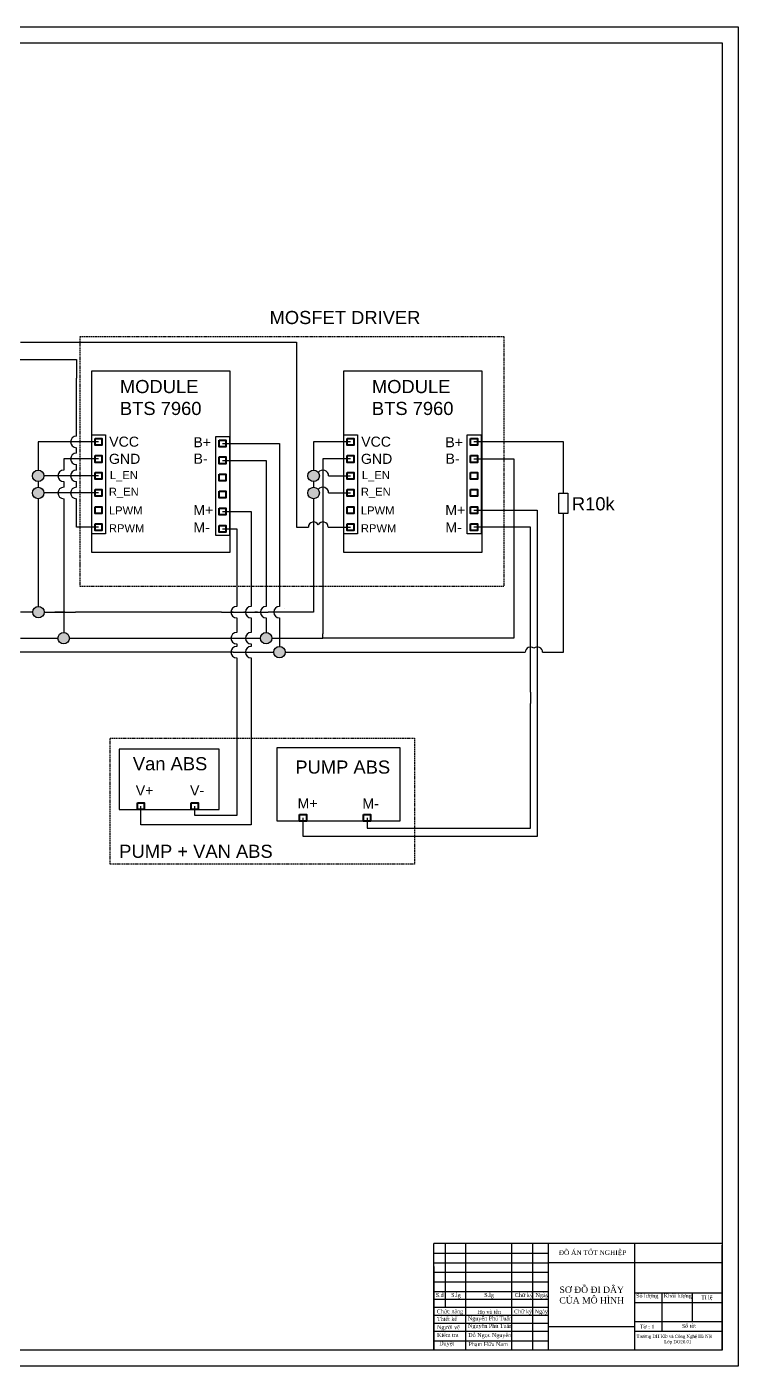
# Model space of a CAD drawing. Header units: millimetres. Extents: x 2941 to 39711, y -9887 to 8247.
# Drawn here: x 22018 to 25788, y -9527 to -2427 of the extents above; entities that cross this region are included whole.
import ezdxf

# ---------------------------------------------------------------- set-up
doc = ezdxf.new("R2010")
doc.units = ezdxf.units.MM
doc.linetypes.add('HIDDEN', pattern=[9.525, 6.35, -3.175])
doc.layers.add('AM_0', color=7, linetype='Continuous', lineweight=50)
doc.layers.add('PDF3_Geometry', color=7, linetype='Continuous')
doc.layers.add('PDF3_Text', color=7, linetype='Continuous')
doc.styles.add('PDF Arial', font='arial.ttf')
doc.styles.get("Standard").update_dxf_attribs({"font": 'arial.ttf'})

msp = doc.modelspace()

# ---------------------------------------------------------------- hatches: boundary and pattern name
h = msp.add_hatch(color=256)
h.dxf.hatch_style = 1
h.paths.add_polyline_path([(17572.3, -4278.9, 1), (17511.6, -4278.9, 1)])
h.paths.add_polyline_path([(18436.6, -4278.9, 1), (18497.4, -4278.9, 1)])
h.paths.add_polyline_path([(17452.5, -3701.1), (17645.3, -3701.1), (17645.3, -3590.9), (17452.5, -3590.9)], flags=9)
h.paths.add_polyline_path([(16882.1, -3704.4), (17074.9, -3704.4), (17074.9, -3594.2), (16882.1, -3594.2)], flags=9)
h.paths.add_polyline_path([(17230.9, -3723.7), (17441.5, -3723.7), (17441.5, -3580.2), (17230.9, -3580.2)], flags=9)
h.paths.add_polyline_path([(16594.3, -3725.9), (16858.9, -3725.9), (16858.9, -3582.4), (16594.3, -3582.4)], flags=9)
h.paths.add_polyline_path([(16623.3, -3502.9), (17571.6, -3502.9), (17571.6, -3359.4), (16623.3, -3359.4)], flags=9)
h.paths.add_polyline_path([(19160.2, -4068.9), (19311.5, -4068.9), (19311.5, -3958.6), (19160.2, -3958.6)], flags=9)
h.paths.add_polyline_path([(24447, -5961.9), (24690, -5961.9), (24690, -5851.7), (24447, -5851.7)], flags=9)
h.paths.add_polyline_path([(24768.1, -5964.5), (25077.4, -5964.5), (25077.4, -5854.3), (24768.1, -5854.3)], flags=9)
h.paths.add_polyline_path([(24593.3, -6028.3), (24822.1, -6028.3), (24822.1, -5940.9), (24593.3, -5940.9)], flags=9)
h.paths.add_polyline_path([(23116.9, -6045.5), (23345.7, -6045.5), (23345.7, -5958.1), (23116.9, -5958.1)], flags=9)
h.paths.add_polyline_path([(22891.5, -5951.1), (23134.5, -5951.1), (23134.5, -5840.9), (22891.5, -5840.9)], flags=9)
h.paths.add_polyline_path([(23336.8, -5971.9), (23646.1, -5971.9), (23646.1, -5861.7), (23336.8, -5861.7)], flags=9)
h.paths.add_polyline_path([(18489.9, -6504.2), (18995, -6504.2), (18995, -6360.7), (18489.9, -6360.7)], flags=9)
h.paths.add_polyline_path([(18346.6, -3715.4), (18539.4, -3715.4), (18539.4, -3605.2), (18346.6, -3605.2)], flags=9)
h.paths.add_polyline_path([(18525.7, -3718.6), (18710.2, -3718.6), (18710.2, -3608.4), (18525.7, -3608.4)], flags=9)
h.paths.add_polyline_path([(18076.1, -3721.2), (18256.6, -3721.2), (18256.6, -3610.9), (18076.1, -3610.9)], flags=9)
h.paths.add_polyline_path([(17830.9, -3719.2), (18003, -3719.2), (18003, -3609), (17830.9, -3609)], flags=9)
h.paths.add_polyline_path([(17927.2, -3553), (18589, -3553), (18589, -3409.6), (17927.2, -3409.6)], flags=9)
h.paths.add_polyline_path([(24881.3, -5028.6), (25143.1, -5028.6), (25143.1, -4885.2), (24881.3, -4885.2)], flags=9)
h.paths.add_polyline_path([(23289.4, -5259.2), (23518.3, -5259.2), (23518.3, -5171.8), (23289.4, -5171.8)], flags=9)
h.paths.add_polyline_path([(18510.8, -6343.6), (18721.3, -6343.6), (18721.3, -6200.2), (18510.8, -6200.2)], flags=9)
h.paths.add_polyline_path([(19061.9, -6326.7), (19254.8, -6326.7), (19254.8, -6216.5), (19061.9, -6216.5)], flags=9)
h.paths.add_polyline_path([(18744.4, -6342.8), (19009, -6342.8), (19009, -6199.4), (18744.4, -6199.4)], flags=9)
h.paths.add_polyline_path([(21008.1, -4259.8), (21221.3, -4259.8), (21221.3, -4116.3), (21008.1, -4116.3)], flags=9)
h.paths.add_polyline_path([(22482.9, -6871.3), (23331, -6871.3), (23331, -6727.9), (22482.9, -6727.9)], flags=9)
h.paths.add_polyline_path([(23772.8, -4001.8), (24607.2, -4001.8), (24607.2, -3858.4), (23772.8, -3858.4)], flags=9)
h.paths.add_polyline_path([(23777.4, -6600.1), (23891.3, -6600.1), (23891.3, -6489.9), (23777.4, -6489.9)], flags=9)
h.paths.add_polyline_path([(23433.8, -6599.3), (23566.4, -6599.3), (23566.4, -6489.1), (23433.8, -6489.1)], flags=9)
h.paths.add_polyline_path([(22867.1, -6536.6), (22968.6, -6536.6), (22968.6, -6426.4), (22867.1, -6426.4)], flags=9)
h.paths.add_polyline_path([(22570.5, -6535.1), (22690.7, -6535.1), (22690.7, -6424.9), (22570.5, -6424.9)], flags=9)
h.paths.add_polyline_path([(23773.4, -5034.9), (23972.4, -5034.9), (23972.4, -4947.5), (23773.4, -4947.5)], flags=9)
h.paths.add_polyline_path([(23773.2, -5129.5), (23982, -5129.5), (23982, -5042), (23773.2, -5042)], flags=9)
h.paths.add_polyline_path([(23778.6, -4847.6), (23948.1, -4847.6), (23948.1, -4760.2), (23778.6, -4760.2)], flags=9)
h.paths.add_polyline_path([(23773, -4935.7), (23952.3, -4935.7), (23952.3, -4848.3), (23773, -4848.3)], flags=9)
h.paths.add_polyline_path([(23771.1, -4772.8), (23963.9, -4772.8), (23963.9, -4662.5), (23771.1, -4662.5)], flags=9)
h.paths.add_polyline_path([(23776.3, -4681.9), (23960.8, -4681.9), (23960.8, -4571.6), (23776.3, -4571.6)], flags=9)
h.paths.add_polyline_path([(24217.1, -5136.4), (24331, -5136.4), (24331, -5026.2), (24217.1, -5026.2)], flags=9)
h.paths.add_polyline_path([(24216.8, -5044.5), (24349.4, -5044.5), (24349.4, -4934.2), (24216.8, -4934.2)], flags=9)
h.paths.add_polyline_path([(24218, -4772.1), (24319.5, -4772.1), (24319.5, -4661.9), (24218, -4661.9)], flags=9)
h.paths.add_polyline_path([(24217, -4684.9), (24337.2, -4684.9), (24337.2, -4574.7), (24217, -4574.7)], flags=9)
h.paths.add_polyline_path([(22846.7, -4697.1), (22948.2, -4697.1), (22948.2, -4586.8), (22846.7, -4586.8)], flags=9)
h.paths.add_polyline_path([(22844.8, -4612.8), (22965, -4612.8), (22965, -4502.5), (22844.8, -4502.5)], flags=9)
h.paths.add_polyline_path([(22818.5, -4791.9), (22969.9, -4791.9), (22969.9, -4681.6), (22818.5, -4681.6)], flags=9)
h.paths.add_polyline_path([(22775.2, -4891.6), (22968, -4891.6), (22968, -4781.4), (22775.2, -4781.4)], flags=9)
h.paths.add_polyline_path([(22498.5, -4625.4), (22654, -4625.4), (22654, -4515.2), (22498.5, -4515.2)], flags=9)
h.paths.add_polyline_path([(22492.6, -4807.7), (22685.4, -4807.7), (22685.4, -4697.5), (22492.6, -4697.5)], flags=9)
h.paths.add_polyline_path([(22501.5, -4716.9), (22686, -4716.9), (22686, -4606.7), (22501.5, -4606.7)], flags=9)
h.paths.add_polyline_path([(20853.9, -3906), (21121.2, -3906), (21121.2, -3762.5), (20853.9, -3762.5)], flags=9)
h.paths.add_polyline_path([(17158, -4855.5), (17278.2, -4855.5), (17278.2, -4745.2), (17158, -4745.2)], flags=9)
h.paths.add_polyline_path([(16808.1, -4861.2), (16909.6, -4861.2), (16909.6, -4750.9), (16808.1, -4750.9)], flags=9)
h.paths.add_polyline_path([(16653.4, -4711.6), (17467.9, -4711.6), (17467.9, -4568.2), (16653.4, -4568.2)], flags=9)
h.paths.add_polyline_path([(17940.4, -5574.1), (18166.4, -5574.1), (18166.4, -5463.9), (17940.4, -5463.9)], flags=9)
h.paths.add_polyline_path([(17942.5, -5485.4), (18168.5, -5485.4), (18168.5, -5375.1), (17942.5, -5375.1)], flags=9)
h.paths.add_polyline_path([(17964.8, -5211.7), (18157.6, -5211.7), (18157.6, -5101.5), (17964.8, -5101.5)], flags=9)
h.paths.add_polyline_path([(17962.7, -5121.8), (18147.2, -5121.8), (18147.2, -5011.6), (17962.7, -5011.6)], flags=9)
h.paths.add_polyline_path([(17662.5, -5229.7), (17788.9, -5229.7), (17788.9, -5119.4), (17662.5, -5119.4)], flags=9)
h.paths.add_polyline_path([(17663.5, -5136.4), (17808.6, -5136.4), (17808.6, -5026.1), (17663.5, -5026.1)], flags=9)
h.paths.add_polyline_path([(20137, -5170.5), (20394.3, -5170.5), (20394.3, -5060.3), (20137, -5060.3)], flags=9)
h.paths.add_polyline_path([(20144.7, -5080.7), (20393.7, -5080.7), (20393.7, -4970.4), (20144.7, -4970.4)], flags=9)
h.paths.add_polyline_path([(20306.8, -4989.9), (20375.2, -4989.9), (20375.2, -4879.7), (20306.8, -4879.7)], flags=9)
h.paths.add_polyline_path([(20266.7, -4898.3), (20378.7, -4898.3), (20378.7, -4788), (20266.7, -4788)], flags=9)
h.paths.add_polyline_path([(20308.1, -4819.1), (20376.4, -4819.1), (20376.4, -4708.9), (20308.1, -4708.9)], flags=9)
h.paths.add_polyline_path([(20266.7, -4718.6), (20378.7, -4718.6), (20378.7, -4608.3), (20266.7, -4608.3)], flags=9)
h.paths.add_polyline_path([(20266.7, -4627.8), (20378.7, -4627.8), (20378.7, -4517.6), (20266.7, -4517.6)], flags=9)
h.paths.add_polyline_path([(19342.9, -3770.8), (19986.1, -3770.8), (19986.1, -3647.4), (19342.9, -3647.4)], flags=9)
h.paths.add_polyline_path([(19164.2, -5170.5), (19282.5, -5170.5), (19282.5, -5060.3), (19164.2, -5060.3)], flags=9)
h.paths.add_polyline_path([(19164.2, -5080.7), (19282.5, -5080.7), (19282.5, -4970.5), (19164.2, -4970.5)], flags=9)
h.paths.add_polyline_path([(19164.2, -4989), (19282.5, -4989), (19282.5, -4878.8), (19164.2, -4878.8)], flags=9)
h.paths.add_polyline_path([(19164.2, -4899.2), (19282.5, -4899.2), (19282.5, -4789), (19164.2, -4789)], flags=9)
h.paths.add_polyline_path([(19164.2, -4808.5), (19282.5, -4808.5), (19282.5, -4698.2), (19164.2, -4698.2)], flags=9)
h.paths.add_polyline_path([(19164.2, -4718.6), (19282.5, -4718.6), (19282.5, -4608.3), (19164.2, -4608.3)], flags=9)
h.paths.add_polyline_path([(20305.5, -4546.9), (20373.8, -4546.9), (20373.8, -4436.7), (20305.5, -4436.7)], flags=9)
h.paths.add_polyline_path([(20306, -4346.7), (20374.3, -4346.7), (20374.3, -4236.5), (20306, -4236.5)], flags=9)
h.paths.add_polyline_path([(20266.7, -4266.6), (20378.7, -4266.6), (20378.7, -4156.4), (20266.7, -4156.4)], flags=9)
h.paths.add_polyline_path([(20231.1, -4175.9), (20384.6, -4175.9), (20384.6, -4065.6), (20231.1, -4065.6)], flags=9)
h.paths.add_polyline_path([(20234.7, -4086.1), (20388.2, -4086.1), (20388.2, -3975.8), (20234.7, -3975.8)], flags=9)
h.paths.add_polyline_path([(20263.5, -3995.3), (20373.4, -3995.3), (20373.4, -3885.1), (20263.5, -3885.1)], flags=9)
h.paths.add_polyline_path([(20263.5, -3903.6), (20373.4, -3903.6), (20373.4, -3793.4), (20263.5, -3793.4)], flags=9)
h.paths.add_polyline_path([(19165.7, -4342.5), (19294.3, -4342.5), (19294.3, -4269), (19165.7, -4269)], flags=9)
h.paths.add_polyline_path([(19160.1, -4175.9), (19278.2, -4175.9), (19278.2, -4065.6), (19160.1, -4065.6)], flags=9)
h.paths.add_polyline_path([(19160.1, -3982.3), (19383.4, -3982.3), (19383.4, -3893.1), (19160.1, -3893.1)], flags=9)
h.paths.add_polyline_path([(20162.4, -3724.8), (20388.6, -3724.8), (20388.6, -3614.6), (20162.4, -3614.6)], flags=9)
h.paths.add_polyline_path([(19005.1, -3199.2), (19335.6, -3199.2), (19335.6, -3018.1), (19005.1, -3018.1)], flags=9)
h.paths.add_polyline_path([(19604.2, -4627.6), (19604.2, -4332.2), (19541.2, -4332.2), (19541.2, -4627.6)], flags=9)
h.paths.add_polyline_path([(19549.7, -4720.2), (19549.7, -4523), (19471, -4523), (19471, -4720.2)], flags=9)
h.paths.add_polyline_path([(19274, -4582), (19274, -4933.2), (19363.2, -4933.2), (19363.2, -4582)], flags=9)
h.paths.add_polyline_path([(19291.7, -4219.8), (19291.7, -4470), (19381, -4470), (19381, -4219.8)], flags=9)
h.paths.add_polyline_path([(19828.1, -3849.6), (19828.1, -4185.7), (19927.8, -4185.7), (19927.8, -3849.6)], flags=9)
h.paths.add_polyline_path([(19902.1, -4165.7), (19902.1, -4858.5), (20098.9, -4858.5), (20098.9, -4165.7)], flags=9)
h.paths.add_polyline_path([(20124, -4415.5), (20124, -4912.8), (20213.2, -4912.8), (20213.2, -4415.5)], flags=9)
h.paths.add_polyline_path([(23416, -6424.8), (23953.3, -6424.8), (23953.3, -6281.4), (23416, -6281.4)], flags=9)
h.paths.add_polyline_path([(23822, -4525.1), (24289.4, -4525.1), (24289.4, -4264.5), (23822, -4264.5)], flags=9)
h.paths.add_polyline_path([(22517.8, -4530), (22968.6, -4530), (22968.6, -4270.2), (22517.8, -4270.2)], flags=9)
h.paths.add_polyline_path([(22562, -6407), (22991.4, -6407), (22991.4, -6263.6), (22562, -6263.6)], flags=9)
h.paths.add_polyline_path([(21403, -3911.9), (21848.6, -3911.9), (21848.6, -3768.5), (21403, -3768.5)], flags=9)
h.paths.add_polyline_path([(17659.3, -5011.7), (18148.1, -5011.7), (18148.1, -4868.3), (17659.3, -4868.3)], flags=9)
h = msp.add_hatch(color=256)
h.dxf.hatch_style = 1
h.paths.add_polyline_path([(22049.2, -5529.6, 1), (22109.9, -5529.6, 1)])
h.paths.add_polyline_path([(22048.1, -4898, 1), (22108.9, -4898, 1)])
h.paths.add_polyline_path([(22108.9, -4807.2, 1), (22048.1, -4807.2, 1)])
h.paths.add_polyline_path([(22243.9, -5668.1, 1), (22183.1, -5668.1, 1)])
h = msp.add_hatch(color=256)
h.dxf.hatch_style = 1
h.paths.add_polyline_path([(23568.1, -4807.2, 1), (23507.4, -4807.2, 1)])
h.paths.add_polyline_path([(23507.4, -4898, 1), (23568.1, -4898, 1)])
h = msp.add_hatch(color=256)
h.dxf.hatch_style = 1
h.paths.add_polyline_path([(23316.3, -5668.1, 1), (23255.6, -5668.1, 1)])
h.paths.add_polyline_path([(23326.4, -5742.1, 1), (23387.1, -5742.1, 1)])

# ---------------------------------------------------------------- linework, layer by layer
at = {"color": 3}
for p, q in [((21985.2, -4099.2), (23446.8, -4099.2)), ((23446.8, -4099.2), (23446.8, -5079.4)), ((23446.8, -5079.4), (23509.9, -5079.4)), ((23614.8, -5079.4), (23732.8, -5079.4))]:
    msp.add_line(p, q, dxfattribs=at)
at = {"color": 5}
for p, q in [((20412.3, -4189.9), (22280.6, -4189.9)), ((22280.6, -4597.1), (22280.6, -4288.7)), ((22280.6, -4687), (22280.6, -4657.9)), ((22280.6, -4776.8), (22280.6, -4747.7)), ((22280.6, -4867.6), (22280.6, -4837.6)), ((22280.6, -5079.4), (22280.6, -4928.3)), ((22397.6, -5079.4), (22280.6, -5079.4))]:
    msp.add_line(p, q, dxfattribs=at)
for p, q in [((22280.6, -4189.9), (22280.6, -4288.7)), ((22397.6, -4717.4), (22213.5, -4717.4)), ((22213.5, -4717.4), (22213.5, -4776.8)), ((23055, -4725.5), (23286, -4725.5)), ((23286, -4725.5), (23286, -5499.2)), ((22213.5, -4837.6), (22213.5, -4867.6)), ((22213.5, -4928.3), (22213.5, -5637.8)), ((23055, -4996.8), (23207.2, -4996.8)), ((23207.2, -4996.8), (23207.2, -5499.2)), ((24387.6, -4988.7), (24723.2, -4988.7)), ((24723.2, -4988.7), (24723.2, -5953.3)), ((23055, -5087.6), (23130.3, -5087.6)), ((23130.3, -5087.6), (23130.3, -5499.2)), ((24687.2, -5079.4), (24387.6, -5079.4)), ((24687.2, -5953.3), (24687.2, -5079.4)), ((23130.3, -5560), (23130.3, -5637.8)), ((23207.2, -5560), (23207.2, -5637.8)), ((23286, -5560), (23286, -5637.8)), ((22243.9, -5668.1), (22275.6, -5668.1)), ((23048.8, -5668.1), (23104.5, -5668.1)), ((23112.1, -5668.1), (23255.6, -5668.1)), ((23328.9, -5668.1), (23389.7, -5668.1)), ((23130.3, -5698.5), (23130.3, -5711.7)), ((23167.8, -5742.1), (23170.8, -5742.1)), ((23207.2, -5698.5), (23207.2, -5711.7)), ((23130.3, -5772.4), (23130.3, -6607.2)), ((23207.2, -5772.4), (23207.2, -6656.5)), ((24687.2, -5953.3), (24687.2, -6014.6)), ((24723.2, -5953.3), (24723.2, -6014.6)), ((24687.2, -6674.8), (24687.2, -6014.6)), ((24723.2, -6014.6), (24723.2, -6718.6)), ((22622.7, -6598.2), (22622.7, -6558.8)), ((22622.7, -6656.5), (22622.7, -6598.2)), ((22907.6, -6607.2), (22907.6, -6558.8)), ((23207.2, -6656.5), (22622.7, -6656.5)), ((23130.3, -6607.2), (22907.6, -6607.2)), ((23130.3, -6607.2), (23130.3, -6607.2)), ((23481.6, -6718.6), (23481.6, -6619.3)), ((23820.8, -6619.3), (23820.8, -6674.8)), ((24723.2, -6718.6), (23481.6, -6718.6)), ((23820.8, -6674.8), (24687.2, -6674.8))]:
    msp.add_line(p, q)
at = {"color": 1}
for p, q in [((22397.6, -4627.5), (22078.5, -4627.5)), ((22078.5, -4627.5), (22078.5, -4776.8)), ((23055, -4635.6), (23356.8, -4635.6)), ((23356.8, -4635.6), (23356.8, -5499.2)), ((23732.8, -4627.5), (23537.8, -4627.5)), ((23537.8, -4627.5), (23537.8, -4776.8)), ((24862, -4627.5), (24387.6, -4627.5)), ((24862, -4899), (24862, -4627.5)), ((22397.6, -4807.2), (22108.9, -4807.2)), ((23617.4, -4807.2), (23732.8, -4807.2)), ((22078.5, -4837.6), (22078.5, -4867.6)), ((22397.6, -4898), (22108.9, -4898)), ((23537.8, -4837.6), (23537.8, -4867.6)), ((23617.4, -4898), (23732.8, -4898)), ((22078.5, -4928.3), (22078.5, -5499.3)), ((23537.8, -4928.3), (23537.8, -5442.8)), ((24862, -5742.1), (24862, -5006.5)), ((23537.8, -5442.8), (23537.8, -5529.6)), ((22049.2, -5529.6), (21985.2, -5529.6)), ((22110.2, -5529.6), (22109.9, -5529.6)), ((22110.2, -5529.6), (22275.6, -5529.6)), ((22219.9, -5529.6), (22165.9, -5529.6)), ((23048.8, -5529.6), (22275.6, -5529.6)), ((23048.8, -5529.6), (23296.5, -5529.6)), ((23112.1, -5529.6), (23104.5, -5529.6)), ((23170.8, -5529.6), (23167.8, -5529.6)), ((23240.8, -5529.6), (23226.5, -5529.6)), ((23537.8, -5529.6), (23296.5, -5529.6)), ((23356.8, -5560), (23356.8, -5711.7)), ((23112.1, -5742.1), (21503.9, -5742.1)), ((23112.1, -5742.1), (23167.8, -5742.1)), ((23167.8, -5742.1), (23296.5, -5742.1)), ((23226.5, -5742.1), (23240.8, -5742.1)), ((23296.5, -5742.1), (23326.4, -5742.1)), ((23387.1, -5742.1), (23436.3, -5742.1)), ((23436.3, -5742.1), (24659.3, -5742.1)), ((24751, -5742.1), (24862, -5742.1))]:
    msp.add_line(p, q, dxfattribs=at)
at = {"color": 0}
for p, q in [((23732.8, -4717.4), (23587, -4717.4)), ((23587, -4717.4), (23587, -5643.9)), ((24387.6, -4717.4), (24597.9, -4717.4)), ((24597.9, -4717.4), (24597.9, -5668.1)), ((21985.2, -5668.1), (22183.1, -5668.1)), ((22275.6, -5668.1), (23048.8, -5668.1)), ((23104.5, -5668.1), (23112.1, -5668.1)), ((23316.3, -5668.1), (23328.9, -5668.1)), ((23389.7, -5668.1), (23587, -5668.1)), ((23587, -5668.1), (23587, -5643.9)), ((24597.9, -5668.1), (23587, -5668.1))]:
    msp.add_line(p, q, dxfattribs=at)
at = {"linetype": 'HIDDEN'}
for points in [[(22300.5, -4069.3), (24545, -4069.3), (24545, -5394.3), (22300.5, -5394.3)], [(22460.3, -6197.4), (24073.1, -6197.4), (24073.1, -6865.9), (22460.3, -6865.9)]]:
    msp.add_lwpolyline(points, close=True, dxfattribs=at)
for points in [[(22362, -4250.6), (23094.7, -4250.6), (23094.7, -5213.4), (22362, -5213.4)], [(23697.2, -4250.6), (24430, -4250.6), (24430, -5213.4), (23697.2, -5213.4)], [(24837.2, -4899), (24885.6, -4899), (24885.6, -5006.5), (24837.2, -5006.5)], [(23036.6, -6256.8), (22506.6, -6256.8), (22506.6, -6576.6), (23036.6, -6576.6)], [(23344.5, -6248), (23993.9, -6248), (23993.9, -6637.1), (23344.5, -6637.1)]]:
    msp.add_lwpolyline(points, close=True)
for centre in [(22078.5, -4807.2), (23537.8, -4807.2), (22078.5, -4898), (23537.8, -4898), (22079.5, -5529.6), (22213.5, -5668.1), (22213.5, -5668.1), (22213.5, -5668.1), (22213.5, -5668.1), (23286, -5668.1), (23356.8, -5742.1)]:
    msp.add_circle(centre, 30.4)
at = {"color": 5}
for centre in [(22280.6, -4627.5), (22280.6, -4717.4), (22280.6, -4807.2), (22280.6, -4898)]:
    msp.add_arc(centre, 30.4, 90, 270, dxfattribs=at)
for centre, start, end in [((22213.5, -4807.2), 90, 270), ((22213.5, -4898), 90, 270), ((22270.4, -5270.3), 352.38231, 7.61769), ((23130.3, -5529.6), 90, 270), ((23207.2, -5529.6), 90, 270), ((23286, -5529.6), 90, 270), ((23406, -5529.6), 140.1886840973158, 140.1886843106439), ((23130.3, -5668.1), 90, 270), ((23207.2, -5668.1), 90, 270), ((23406, -5668.1), 219.81132, 219.81132), ((23130.3, -5742.1), 90, 270), ((23207.2, -5742.1), 90, 270)]:
    msp.add_arc(centre, 30.4, start, end)
at = {"color": 1}
for centre, radius, start, end in [((23587, -4807.2), 30.4, 0, 144.13799), ((23587, -4898), 30.4, 0, 144.13799), ((23356.8, -5529.6), 30.4, 90, 270), ((24687.2, -5742.1), 27.8, 49.77137, 180), ((24723.2, -5742.1), 27.8, 0, 130.22863)]:
    msp.add_arc(centre, radius, start, end, dxfattribs=at)
at = {"color": 3}
for centre, start, end in [((23537.8, -5079.4), 27.87451, 180), ((23587, -5079.4), 0, 152.12549)]:
    msp.add_arc(centre, 27.8, start, end, dxfattribs=at)
at = {"layer": 'AM_0', "linetype": 'ByBlock', "lineweight": -2, "ltscale": 0.01}
for p, q in [((24175.3, -9442.3), (24175.3, -8876.6)), ((25239, -8876.6), (24175.3, -8876.6)), ((25239, -8876.6), (24175.3, -8876.6)), ((24175.3, -8927.3), (24783.1, -8927.3)), ((24234.4, -8876.6), (24234.4, -9214.3)), ((24344.1, -9442.3), (24344.1, -8876.6)), ((24588.9, -9442.3), (24588.9, -8876.6)), ((24698.7, -9442.3), (24698.7, -8876.6)), ((24783.1, -9442.3), (24783.1, -8876.6)), ((25703.3, -8876.6), (25239, -8876.6)), ((25239, -8876.6), (25239, -8986.4)), ((25703.3, -8876.6), (25239, -8876.6)), ((25703.3, -8952.6), (25703.3, -8885.1)), ((24175.3, -8978), (24783.1, -8978)), ((24175.3, -8998.6), (24175.3, -9442.3)), ((25703.3, -8978), (24783.1, -8978)), ((25239, -8952.6), (25239, -9104.6)), ((25703.3, -9104.6), (25703.3, -8952.6)), ((24175.3, -9028.6), (24783.1, -9028.6)), ((24175.3, -9079.3), (24783.1, -9079.3)), ((24175.3, -9129.9), (24783.1, -9129.9)), ((24783.1, -9442.3), (24783.1, -9104.6)), ((25239, -9104.6), (25239, -9442.3)), ((25239, -9138.3), (25703.3, -9138.3)), ((25382.5, -9138.3), (25382.5, -9341)), ((25542.9, -9138.3), (25542.9, -9290.3)), ((25703.3, -9442.3), (25703.3, -9104.6)), ((24175.3, -9172.1), (24783.1, -9172.1)), ((24175.3, -9214.3), (24783.1, -9214.3)), ((25239, -9189), (25473.4, -9189)), ((25473.4, -9189), (25703.3, -9189)), ((24175.3, -9256.5), (24783.1, -9256.5)), ((24175.3, -9298.7), (24783.1, -9298.7)), ((25239, -9290.3), (25703.3, -9290.3)), ((24175.3, -9341), (24783.1, -9341)), ((24783.1, -9315.6), (25239, -9315.6)), ((25239, -9341), (25703.3, -9341)), ((24175.3, -9391.6), (24783.1, -9391.6)), ((25703.3, -9442.3), (24175.3, -9442.3))]:
    msp.add_line(p, q, dxfattribs=at)
at = {"layer": 'AM_0', "lineweight": -2, "ltscale": 0.01}
for points in [[(15750.1, -9526.7), (15750.1, -2427), (25787.7, -2427), (25787.7, -9526.7), (15750.1, -9526.7)], [(15834.6, -9442.3), (15834.6, -2511.4), (25703.3, -2511.4), (25703.3, -9442.3)]]:
    msp.add_lwpolyline(points, close=True, dxfattribs=at)
at = {"layer": 'PDF3_Geometry', "lineweight": 25}
for points in [[(22362, -4590.1), (22434.9, -4590.1), (22434.9, -5115), (22362, -5115)], [(23019.4, -4598.3), (23092.3, -4598.3), (23092.3, -5123.2), (23019.4, -5123.2)], [(23697.2, -4590.1), (23770.2, -4590.1), (23770.2, -5115), (23697.2, -5115)], [(24352.1, -4590.1), (24425, -4590.1), (24425, -5115), (24352.1, -5115)]]:
    msp.add_lwpolyline(points, close=True, dxfattribs=at)
at = {"layer": 'PDF3_Geometry', "lineweight": 40}
for points in [[(22379.8, -4609.7), (22415.4, -4609.7), (22415.4, -4645.3), (22379.8, -4645.3)], [(23715, -4609.7), (23750.6, -4609.7), (23750.6, -4645.3), (23715, -4645.3)], [(24369.8, -4609.7), (24405.4, -4609.7), (24405.4, -4645.3), (24369.8, -4645.3)], [(23037.2, -4617.8), (23072.8, -4617.8), (23072.8, -4653.4), (23037.2, -4653.4)], [(22379.8, -4698.7), (22415.4, -4698.7), (22415.4, -4736), (22379.8, -4736)], [(23037.2, -4706.8), (23072.8, -4706.8), (23072.8, -4744.2), (23037.2, -4744.2)], [(23715, -4698.7), (23750.6, -4698.7), (23750.6, -4736), (23715, -4736)], [(24369.8, -4698.7), (24405.4, -4698.7), (24405.4, -4736), (24369.8, -4736)], [(22379.8, -4789.4), (22415.4, -4789.4), (22415.4, -4825), (22379.8, -4825)], [(23037.2, -4797.6), (23072.8, -4797.6), (23072.8, -4833.1), (23037.2, -4833.1)], [(23715, -4789.4), (23750.6, -4789.4), (23750.6, -4825), (23715, -4825)], [(24369.8, -4789.4), (24405.4, -4789.4), (24405.4, -4825), (24369.8, -4825)], [(22379.8, -4880.2), (22415.4, -4880.2), (22415.4, -4915.7), (22379.8, -4915.7)], [(23037.2, -4888.3), (23072.8, -4888.3), (23072.8, -4923.9), (23037.2, -4923.9)], [(23715, -4880.2), (23750.6, -4880.2), (23750.6, -4915.7), (23715, -4915.7)], [(24369.8, -4880.2), (24405.4, -4880.2), (24405.4, -4915.7), (24369.8, -4915.7)], [(22379.8, -4970.9), (22415.4, -4970.9), (22415.4, -5006.5), (22379.8, -5006.5)], [(23037.2, -4979.1), (23072.8, -4979.1), (23072.8, -5014.6), (23037.2, -5014.6)], [(23715, -4970.9), (23750.6, -4970.9), (23750.6, -5006.5), (23715, -5006.5)], [(24369.8, -4970.9), (24405.4, -4970.9), (24405.4, -5006.5), (24369.8, -5006.5)], [(22379.8, -5061.6), (22415.4, -5061.6), (22415.4, -5097.2), (22379.8, -5097.2)], [(23037.2, -5069.8), (23072.8, -5069.8), (23072.8, -5105.4), (23037.2, -5105.4)], [(23715, -5061.6), (23750.6, -5061.6), (23750.6, -5097.2), (23715, -5097.2)], [(24369.8, -5061.6), (24405.4, -5061.6), (24405.4, -5097.2), (24369.8, -5097.2)], [(22604.9, -6541), (22640.5, -6541), (22640.5, -6576.6), (22604.9, -6576.6)], [(22889.8, -6541), (22925.4, -6541), (22925.4, -6576.6), (22889.8, -6576.6)], [(23463.8, -6601.5), (23499.4, -6601.5), (23499.4, -6637.1), (23463.8, -6637.1)], [(23803, -6601.5), (23838.6, -6601.5), (23838.6, -6637.1), (23803, -6637.1)]]:
    msp.add_lwpolyline(points, close=True, dxfattribs=at)

# ---------------------------------------------------------------- texts
at = {"attachment_point": 1}
for s, width, gutter_width, insert, char_height in [('{\\fArial|b0|i0|c163|p34;MOSFET DRIVER}', 1411.676, 348, (23304.3, -3933.1), 69.607), ('{\\fArial|b0|i0|c163|p34;MODULE BTS 7960}', 448.532, 348, (22511.4, -4299.1), 69.607), ('{\\fArial|b0|i0|c163|p34;MODULE BTS 7960}', 448.532, 348, (23846.7, -4299.1), 69.607), ('L_EN', 305.939, 212.1, (22458.3, -4782), 42.43), ('L_EN', 305.939, 212.1, (23793.6, -4782), 42.43), ('R_EN', 305.939, 212.1, (22453, -4870.1), 42.43), ('R_EN', 305.939, 212.1, (23788.3, -4870.1), 42.43), ('LPWM', 305.939, 212.1, (22453.1, -4969.3), 42.43), ('LPWM', 305.939, 212.1, (23788.3, -4969.3), 42.43), ('{\\fArial|b0|i0|c163|p34;R10k}', 703.419, 348, (24906.4, -4920.7), 69.607), ('RPWM', 305.939, 212.1, (22453.2, -5063.9), 42.43), ('RPWM', 305.939, 212.1, (23788.4, -5063.9), 42.43), ('{\\fArial|b0|i0|c163|p34;Van ABS}', 703.419, 348, (22579.8, -6298.2), 69.607), ('{\\fArial|b0|i0|c163|p34;PUMP ABS}', 703.419, 348, (23440.9, -6316), 69.607), ('{\\fArial|b0|i0|c163|p34;PUMP + VAN ABS}', 919.928, 348, (22507.8, -6762.5), 69.607)]:
    msp.add_mtext_dynamic_manual_height_columns(s, width=width, gutter_width=gutter_width, heights=[0], dxfattribs=dict(at, insert=insert, char_height=char_height))
at = {"layer": 'AM_0', "linetype": 'ByBlock', "lineweight": -2, "ltscale": 0.01, "attachment_point": 5}
for s, insert, char_height, width in [('{\\fTimes New Roman|b0|i0|c0|p18;ĐỒ ÁN \\fTimes New Roman|b0|i0|c163|p18;TỐT NGHIỆP}', (25015.5, -8927.6), 25.326, 446.896), ('{\\fTimes New Roman|b0|i0|c0|p18;SƠ ĐỒ ĐI DÂY CỦA MÔ HÌNH}', (25011.4, -9149.6), 33.768, 430.049)]:
    msp.add_mtext(s, dxfattribs=dict(at, insert=insert, char_height=char_height, width=width))
at = {"layer": 'AM_0', "linetype": 'ByBlock', "lineweight": -2, "ltscale": 0.01, "attachment_point": 1}
for s, width, insert, char_height in [('{\\fTimes New Roman|b0|i0|c0|p18;\\C7;S.d}', 45.193, (24184.8, -9138.7), 21.105), ('{\\fTimes New Roman|b0|i0|c0|p18;\\C7;S.lg}', 50.002, (24266.4, -9138.7), 21.105), ('{\\fTimes New Roman|b0|i0|c0|p18;\\C7;S.lg}', 144.569, (24441.9, -9138.7), 21.105), ('{\\fTimes New Roman|b0|i0|c0|p18;\\C7;Chữ ký}', 144.569, (24604, -9138.7), 21.105), ('{\\fTimes New Roman|b0|i0|c0|p18;\\C7;Ngày}', 144.569, (24713.4, -9138.7), 21.105), ('{\\fTimes New Roman|b0|i0|c0|p18;\\C7;Số lượng}', 144.569, (25246.7, -9142.9), 21.105), ('{\\fTimes New Roman|b0|i0|c0|p18;\\C7;Khối lượng}', 144.569, (25393, -9142.9), 21.105), ('{\\fTimes New Roman|b0|i0|c0|p18;\\C7;Tỉ lệ}', 144.569, (25591.2, -9150.6), 21.105), ('{\\fTimes New Roman|b0|i0|c0|p18;\\C7;Chức năng}', 144.569, (24190.4, -9225.4), 21.105), ('{\\fTimes New Roman|b0|i0|c0|p18;\\C7;Họ và tên}', 144.569, (24406.3, -9228.2), 21.105), ('{\\fTimes New Roman|b0|i0|c0|p18;\\C7;Chữ ký}', 144.569, (24600, -9226.1), 21.105), ('{\\fTimes New Roman|b0|i0|c0|p18;\\C7;Ngày}', 144.569, (24709.4, -9226.1), 21.105), ('{\\fTimes New Roman|b0|i0|c0|p18;\\C7;Thiết kế}', 144.569, (24191.7, -9265.3), 21.105), ('{\\fTimes New Roman|b0|i0|c0|p18;\\C7;Nguyễn Phú Tuấn}', 246.418, (24355.4, -9262.3), 21.105), ('{\\fTimes New Roman|b0|i0|c0|p18;\\C7;Nguyễn Phú Tuấn}', 246.418, (24356.2, -9302.2), 21.105), ('{\\fTimes New Roman|b0|i0|c0|p18;\\C7;Số tờ:}', 144.569, (25488.7, -9302.8), 21.105), ('{\\fTimes New Roman|b0|i0|c0|p18;\\C7;Người vẽ}', 144.569, (24191.7, -9309.2), 21.105), ('{\\fTimes New Roman|b0|i0|c0|p18;\\C7;Kiểm tra}', 144.569, (24191.7, -9350.5), 21.105), ('{\\fTimes New Roman|b0|i0|c0|p18;\\C7;Đỗ Ngọc Nguyên}', 246.418, (24357.4, -9350.9), 21.105), ('{\\fTimes New Roman|b0|i0|c0|p18;\\C7;Trường ĐH KD và Công Nghệ Hà Nội\\P\\pxqc;Lớp DO26.0\\fTimes New Roman|b0|i0|c163|p18;1\\H1.85758x; }', 436.874, (25249, -9360.1), 16.884), ('{\\fTimes New Roman|b0|i0|c0|p18;\\C7;Tờ : 1}', 144.569, (25266, -9307.1), 21.105), ('{\\fTimes New Roman|b0|i0|c0|p18;\\C7;Duyệt}', 144.569, (24203.1, -9395), 21.105), ('{\\fTimes New Roman|b0|i0|c0|p18;\\C7;Phạm Hữu Nam}', 246.418, (24358.1, -9398.9), 21.105)]:
    msp.add_mtext_dynamic_manual_height_columns(s, width=width, gutter_width=105.5, heights=[0], dxfattribs=dict(at, insert=insert, char_height=char_height))
at = {"layer": 'PDF3_Text', "char_height": 53.494, "width": 186.16, "attachment_point": 7, "style": 'PDF Arial'}
for s, insert in [('{\\fArial|b0|i0|c163|p34;VCC}', (22454.7, -4653.6)), ('{\\fArial|b0|i0|c163|p34;B+}', (22900.6, -4655.7)), ('{\\fArial|b0|i0|c163|p34;VCC}', (23790, -4653.6)), ('{\\fArial|b0|i0|c163|p34;B+}', (24235.8, -4655.7)), ('{\\fArial|b0|i0|c163|p34;GND}', (22453.2, -4744.5)), ('{\\fArial|b0|i0|c163|p34;B-}', (22901.6, -4742.9)), ('{\\fArial|b0|i0|c163|p34;GND}', (23788.5, -4744.5)), ('{\\fArial|b0|i0|c163|p34;B-}', (24236.9, -4742.9)), ('{\\fArial|b0|i0|c163|p34;M+}', (22900.5, -5015.2)), ('{\\fArial|b0|i0|c163|p34;M+}', (24235.7, -5015.2)), ('{\\fArial|b0|i0|c163|p34;M-}', (22900.8, -5107.2)), ('{\\fArial|b0|i0|c163|p34;M-}', (24236.1, -5107.2)), ('{\\fArial|b0|i0|c163|p34;V+}', (22595.5, -6501.4)), ('{\\fArial|b0|i0|c163|p34;V-}', (22882.9, -6501.2)), ('{\\fArial|b0|i0|c163|p34;M+}', (23452.7, -6570.1)), ('{\\fArial|b0|i0|c163|p34;M-}', (23796.3, -6570.9))]:
    msp.add_mtext(s, dxfattribs=dict(at, insert=insert))

doc.saveas('drawing.dxf')
